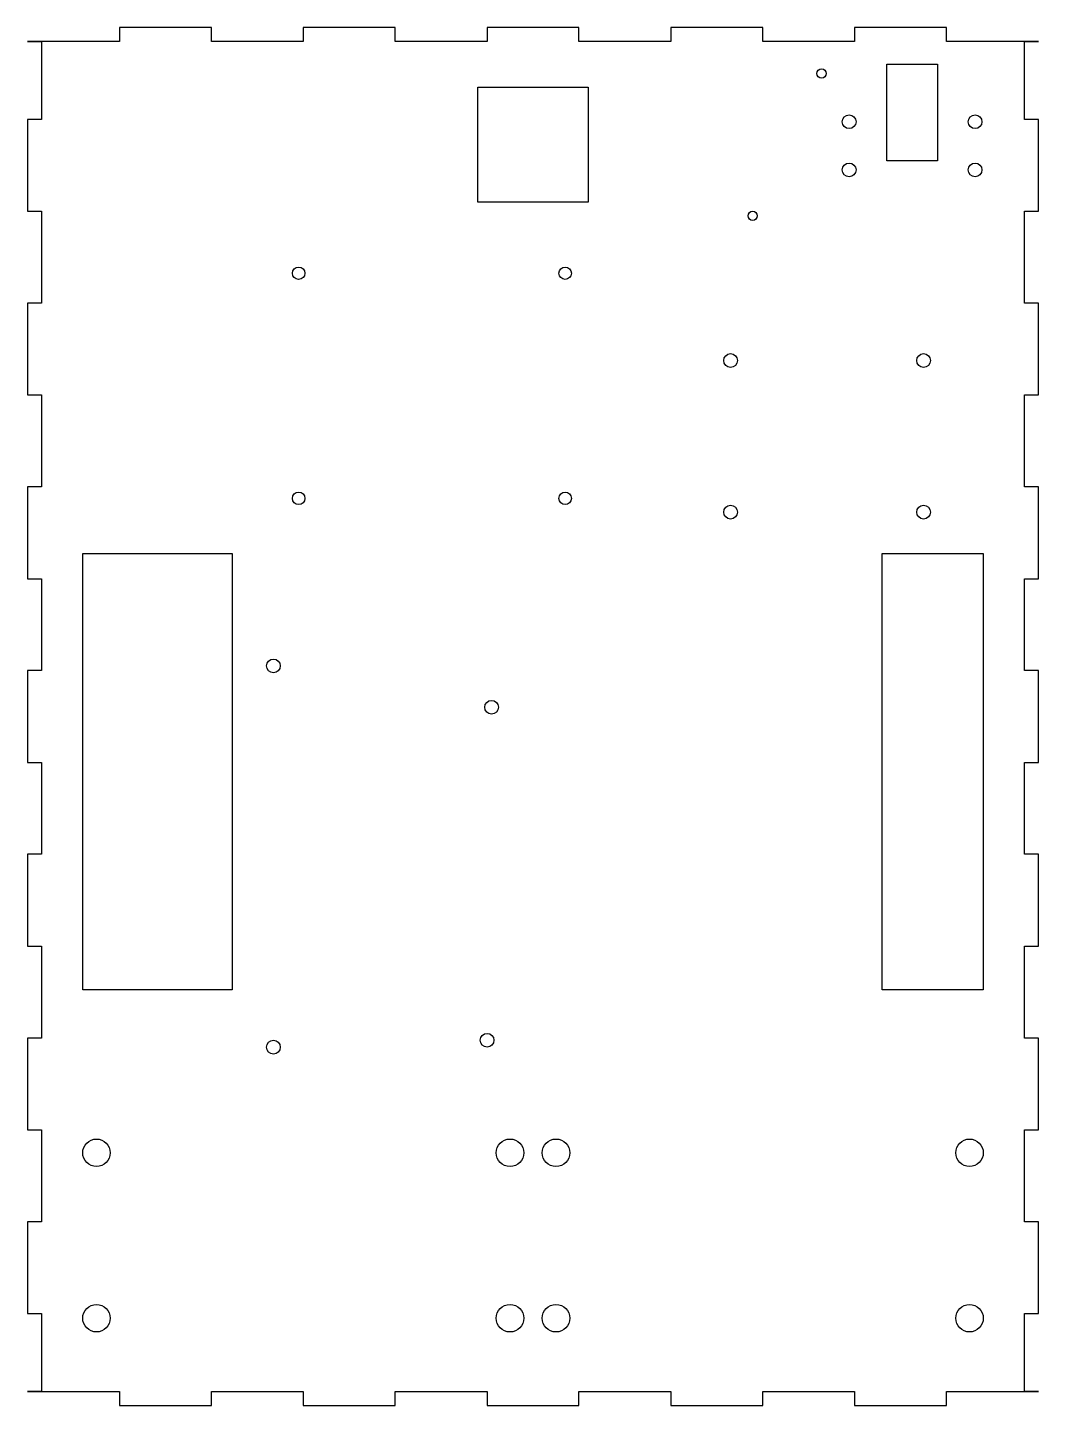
# Model space of a CAD drawing. Extents: x 310 to 530, y 147 to 447.
import ezdxf

# ---------------------------------------------------------------- set-up
doc = ezdxf.new("R2010")
doc.units = 0
doc.layers.add('View', color=7, linetype='CONTINUOUS')

msp = doc.modelspace()

# ---------------------------------------------------------------- linework, layer by layer
at = {"layer": 'View'}
for p, q in [((330.5, 447), (330.5, 444)), ((350.5, 447), (330.5, 447)), ((350.5, 444), (350.5, 447)), ((370.5, 447), (370.5, 444)), ((390.5, 447), (370.5, 447)), ((390.5, 444), (390.5, 447)), ((410.5, 447), (410.5, 444)), ((430.5, 447), (410.5, 447)), ((430.5, 444), (430.5, 447)), ((450.5, 447), (450.5, 444)), ((470.5, 447), (450.5, 447)), ((470.5, 444), (470.5, 447)), ((490.5, 447), (490.5, 444)), ((510.5, 447), (490.5, 447)), ((510.5, 444), (510.5, 447)), ((310.5, 444), (310.5, 443.99)), ((330.5, 444), (310.5, 444)), ((370.5, 444), (350.5, 444)), ((410.5, 444), (390.5, 444)), ((450.5, 444), (430.5, 444)), ((490.5, 444), (470.5, 444)), ((530.5, 444), (510.5, 444)), ((530.5, 443.99), (530.5, 444)), ((310.5, 443.99), (313.5, 443.99)), ((313.5, 443.99), (313.5, 426.99)), ((527.5, 443.99), (530.5, 443.99)), ((527.5, 426.99), (527.5, 443.99)), ((497.5, 418), (497.5, 439)), ((497.5, 439), (508.5, 439)), ((508.5, 439), (508.5, 418)), ((408.5, 409), (408.5, 434)), ((408.5, 434), (432.5, 434)), ((432.5, 434), (432.5, 409)), ((310.5, 426.99), (310.5, 407)), ((313.5, 426.99), (310.5, 426.99)), ((530.5, 426.99), (527.5, 426.99)), ((530.5, 407), (530.5, 426.99)), ((508.5, 418), (497.5, 418)), ((432.5, 409), (408.5, 409)), ((310.5, 407), (313.5, 407)), ((313.5, 407), (313.5, 387)), ((527.5, 407), (530.5, 407)), ((527.5, 387), (527.5, 407)), ((310.5, 387), (310.5, 367)), ((313.5, 387), (310.5, 387)), ((530.5, 387), (527.5, 387)), ((530.5, 367), (530.5, 387)), ((310.5, 367), (313.5, 367)), ((313.5, 367), (313.5, 347)), ((527.5, 367), (530.5, 367)), ((527.5, 347), (527.5, 367)), ((310.5, 347), (310.5, 327)), ((313.5, 347), (310.5, 347)), ((530.5, 347), (527.5, 347)), ((530.5, 327), (530.5, 347)), ((322.5, 237.5), (322.5, 332.5)), ((322.5, 332.5), (355, 332.5)), ((355, 332.5), (355, 237.5)), ((496.5, 237.5), (496.5, 332.5)), ((496.5, 332.5), (518.5, 332.5)), ((518.5, 332.5), (518.5, 237.5)), ((310.5, 327), (313.5, 327)), ((313.5, 327), (313.5, 307)), ((527.5, 327), (530.5, 327)), ((527.5, 307), (527.5, 327)), ((310.5, 307), (310.5, 287)), ((313.5, 307), (310.5, 307)), ((530.5, 307), (527.5, 307)), ((530.5, 287), (530.5, 307)), ((310.5, 287), (313.5, 287)), ((313.5, 287), (313.5, 267)), ((527.5, 287), (530.5, 287)), ((527.5, 267), (527.5, 287)), ((310.5, 267), (310.5, 247)), ((313.5, 267), (310.5, 267)), ((530.5, 267), (527.5, 267)), ((530.5, 247), (530.5, 267)), ((310.5, 247), (313.5, 247)), ((313.5, 247), (313.5, 227)), ((527.5, 247), (530.5, 247)), ((527.5, 227), (527.5, 247)), ((355, 237.5), (322.5, 237.5)), ((518.5, 237.5), (496.5, 237.5)), ((310.5, 227), (310.5, 207)), ((313.5, 227), (310.5, 227)), ((530.5, 227), (527.5, 227)), ((530.5, 207), (530.5, 227)), ((310.5, 207), (313.5, 207)), ((313.5, 207), (313.5, 187)), ((527.5, 207), (530.5, 207)), ((527.5, 187), (527.5, 207)), ((310.5, 187), (310.5, 167.01)), ((313.5, 187), (310.5, 187)), ((530.5, 187), (527.5, 187)), ((530.5, 167.01), (530.5, 187)), ((310.5, 167.01), (313.5, 167.01)), ((313.5, 167.01), (313.5, 150.01)), ((527.5, 167.01), (530.5, 167.01)), ((527.5, 150.01), (527.5, 167.01)), ((310.5, 150.01), (310.5, 150)), ((313.5, 150.01), (310.5, 150.01)), ((310.5, 150), (330.5, 150)), ((330.5, 150), (330.5, 147)), ((350.5, 147), (350.5, 150)), ((350.5, 150), (370.5, 150)), ((370.5, 150), (370.5, 147)), ((390.5, 150), (410.5, 150)), ((390.5, 147), (390.5, 150)), ((410.5, 150), (410.5, 147)), ((430.5, 150), (450.5, 150)), ((430.5, 147), (430.5, 150)), ((450.5, 150), (450.5, 147)), ((470.5, 150), (490.5, 150)), ((470.5, 147), (470.5, 150)), ((490.5, 150), (490.5, 147)), ((510.5, 150), (530.5, 150)), ((510.5, 147), (510.5, 150)), ((530.5, 150.01), (527.5, 150.01)), ((530.5, 150), (530.5, 150.01)), ((330.5, 147), (350.5, 147)), ((370.5, 147), (390.5, 147)), ((410.5, 147), (430.5, 147)), ((450.5, 147), (470.5, 147)), ((490.5, 147), (510.5, 147))]:
    msp.add_line(p, q, dxfattribs=at)
for centre, radius in [((483.3, 437), 1), ((489.3, 426.5), 1.5), ((516.7, 426.5), 1.5), ((489.3, 416), 1.5), ((516.7, 416), 1.5), ((468.3, 406), 1), ((369.5, 393.5), 1.35), ((427.5, 393.5), 1.35), ((463.5, 374.5), 1.5), ((505.5, 374.5), 1.5), ((369.5, 344.5), 1.35), ((427.5, 344.5), 1.35), ((463.5, 341.5), 1.5), ((505.5, 341.5), 1.5), ((364, 308), 1.5), ((411.5, 299), 1.5), ((410.5, 226.5), 1.5), ((364, 225), 1.5), ((325.5, 202), 3), ((415.5, 202), 3), ((425.5, 202), 3), ((515.5, 202), 3), ((325.5, 166), 3), ((415.5, 166), 3), ((425.5, 166), 3), ((515.5, 166), 3)]:
    msp.add_circle(centre, radius, dxfattribs=at)

doc.saveas('drawing.dxf')
